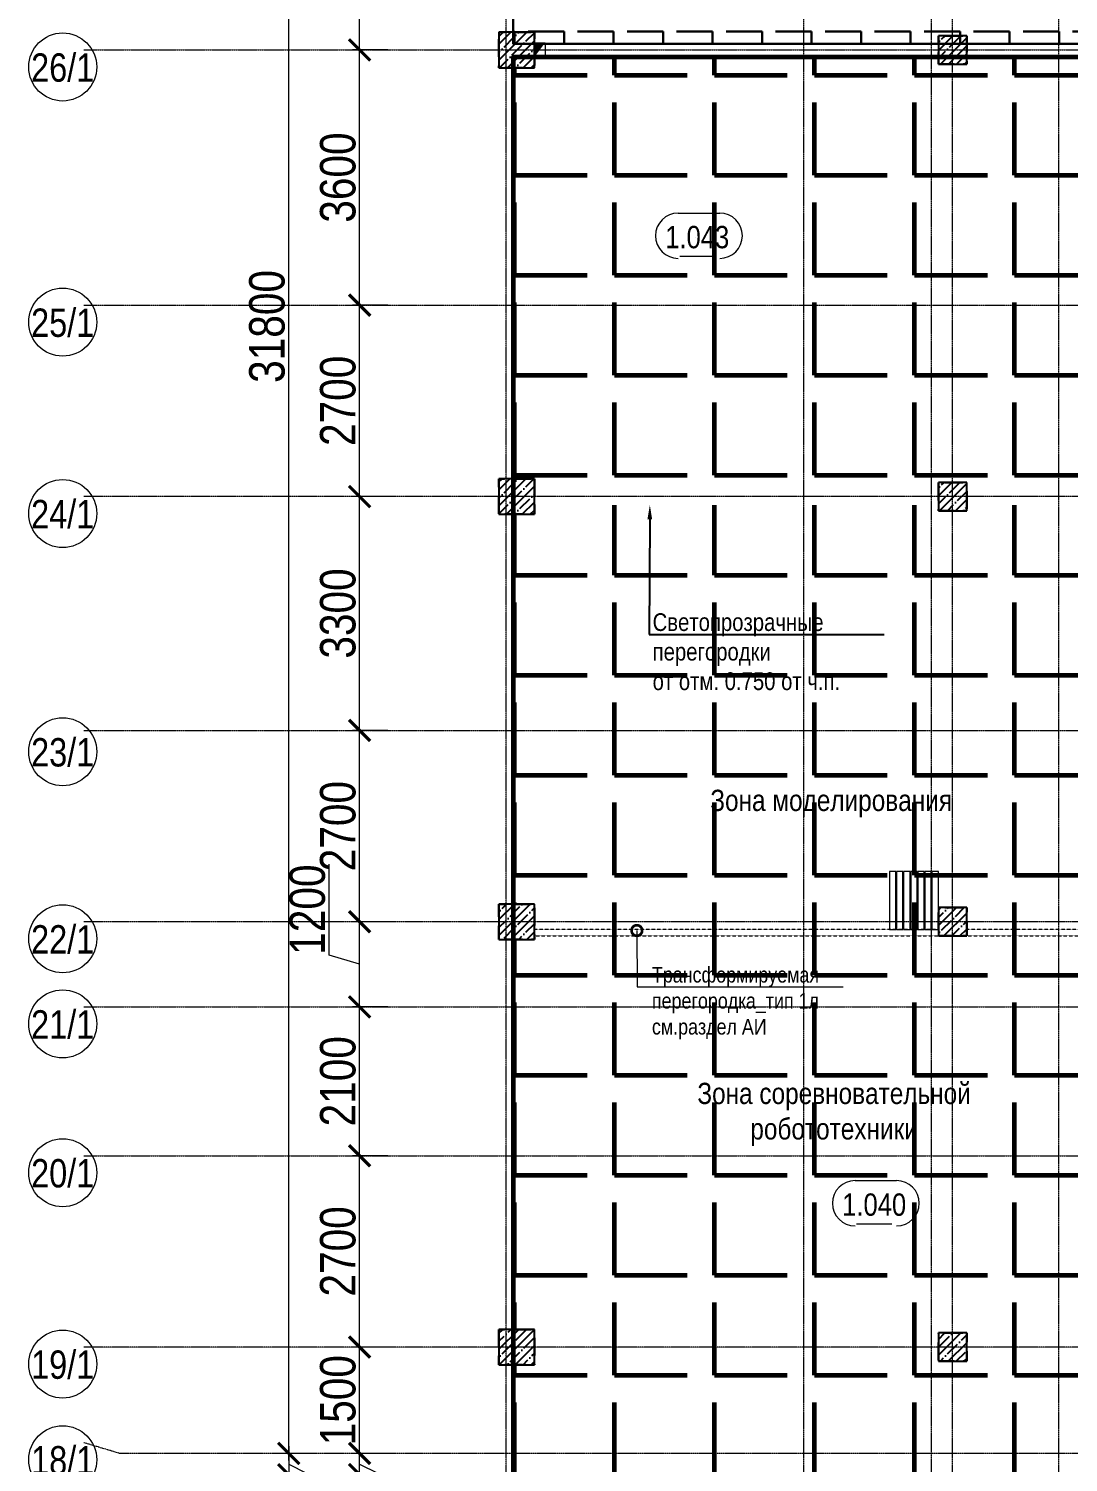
# Model space of a CAD drawing. Header units: millimetres. Extents: x -65509 to 912790, y 446 to 713294.
# Drawn here: x -6855 to 7814, y 59445 to 79672 of the extents above; entities that cross this region are included whole.
import ezdxf
from ezdxf import colors
from ezdxf.entities.mleader import LeaderData, LeaderLine
from ezdxf.enums import TextEntityAlignment as Align
from ezdxf.math import Vec2, Vec3

# ---------------------------------------------------------------- set-up
doc = ezdxf.new("R2010")
doc.units = ezdxf.units.MM
for name, pattern in [('ADSK_Невидимые', [5, 3, -2]), ('CENTER2', [28.575, 19.05, -3.175, 3.175, -3.175]), ('HIDDEN2', [4.7625, 3.175, -1.5875])]:
    doc.linetypes.add(name, pattern=pattern)
doc.layers.get('Defpoints').update_dxf_attribs({"color": 250})
for name, color, linetype, lineweight in [('! текст', 250, 'Continuous', 25), ('7.5) Плитка тип 6                    6 вып', 90, 'Continuous', 60), ('9.1) Линолеум 9  9.2 Инв', 3, 'Continuous', 60), ('АР_Area', 250, 'Continuous', 5), ('АР_Колонны', 250, 'Continuous', 30), ('АР_Окна', 250, 'Continuous', 5), ('АР_Стены ЖБ', 250, 'Continuous', 35), ('АР_Штриховка', 250, 'Continuous', 0), ('ОВ_Отопление', 250, 'Continuous', 5), ('РД_Оси_100', 250, 'Continuous', 0), ('РД_Оси_размер', 250, 'Continuous', 0), ('ТХ_Оборудование', 250, 'Continuous', 9)]:
    doc.layers.add(name, color=color, linetype=linetype, lineweight=lineweight)
doc.styles.add('style1', font='ARIALN.TTF')
doc.styles.add('ккк', font='isocpeur.ttf', dxfattribs={"width": 0.85, "oblique": 15})
doc.dimstyles.new('Dim100_ареал', dxfattribs={"dimscale": 100, "dimtxt": 2.5, "dimasz": 1, "dimexe": 1, "dimexo": 1, "dimgap": 0.5, "dimtad": 1, "dimzin": 12, "dimdsep": 46, "dimtxsty": 'style1', "dimblk": 'ARCHTICK', "dimcen": 1, "dimdle": 1, "dimclrd": 256, "dimclre": 256, "dimaunit": 1, "dimadec": 0, "dimazin": 3, "dimtfac": 1, "dimtmove": 1, "dimatfit": 3, "dimldrblk": 'OPEN30', "dimfxl": 4, "dimfxlon": 1, "dimtolj": 1, "dimtzin": 0, "dimlwd": 9, "dimlwe": 9, "dimarcsym": 0})
pattern_1 = [(45, (-120, -9128.87), (-112.2532, 112.2532), []), (45, (-7.75, -9128.87), (-112.2532, 112.2532), [198.4375, -39.6875, 0, -39.6875])]
pattern_2 = [(0, (0, 0), (0, 1410.97), [1026.16, -384.81]), (90, (0, 0), (-1410.97, 9e-14), [1026.16, -384.81])]

# ---------------------------------------------------------------- blocks, each defined once
blk = doc.blocks.new('otv_в_стене')
at = {"linetype": 'Continuous'}
blk.add_lwpolyline([(0, -1), (0, 0), (1, 0), (1, -1)], close=True, dxfattribs=at)
blk.add_solid([(0, -1), (0, 0), (0.5, -0.5), (1, 0)], dxfattribs=at)
blk = doc.blocks.new('_DotSmall')
at = {"color": 0, "linetype": 'ByBlock', "const_width": 0.5}
blk.add_lwpolyline([(-0.0625, 0, 1), (0.0625, 0, 1)], format="xyb", close=True, dxfattribs=at)
blk = doc.blocks.new('A-iden')
at = {"linetype": 'Continuous', "lineweight": 5}
blk.add_circle((0, -4), 3, dxfattribs=at)
at = {"color": 0, "linetype": 'Continuous', "lineweight": 20, "style": 'ккк', "width": 0.85}
blk.add_attdef('ID', text='', height=8, dxfattribs=at).set_placement((0.31, -3.85), align=Align.MIDDLE_CENTER)
blk = doc.blocks.new('_ArchTick')
at = {"color": 0, "linetype": 'ByBlock', "const_width": 0.15}
blk.add_lwpolyline([(-0.5, -0.5), (0.5, 0.5)], dxfattribs=at)
blk = doc.blocks.new('*D78')
at = {"layer": 'Defpoints', "color": 0, "transparency": 16777216}
for p in [(1193587, 191113), (1194587, 191113), (1194587, 190813)]:
    blk.add_point(p, dxfattribs=at)
at = {"layer": 'РД_Оси_размер', "lineweight": 9, "transparency": 16777216}
for p, q in [((1193587, 190713), (1193587, 191213)), ((1193987, 191113), (1193487, 191113)), ((1193587, 190963), (1194094, 190712)), ((1193987, 190813), (1193487, 190813)), ((1194094, 190712), (1194094, 189707))]:
    blk.add_line(p, q, dxfattribs=at)
at = {"layer": 'РД_Оси_размер', "lineweight": 9, "transparency": 16777216, "xscale": 300, "yscale": 300, "zscale": 300}
for p, rotation in [((1193587, 191113), 90), ((1193587, 190813), 270)]:
    blk.add_blockref('_ArchTick', p, dxfattribs=dict(at, rotation=rotation))
at = {"layer": 'РД_Оси_размер', "color": 0, "transparency": 16777216, "insert": (1193789, 190209), "char_height": 500, "attachment_point": 5, "rotation": 90, "style": 'style1'}
blk.add_mtext('\\A1;300', dxfattribs=at)
blk = doc.blocks.new('_Open30')
at = {"color": 0, "linetype": 'ByBlock', "lineweight": -2}
for p, q in [((-1, 0.268), (0, 0)), ((0, 0), (-1, -0.268)), ((0, 0), (-1, 0))]:
    blk.add_line(p, q, dxfattribs=at)
blk = doc.blocks.new('*D79')
at = {"layer": 'Defpoints', "color": 0, "transparency": 16777216}
for p in [(1193587, 192613), (1194587, 192613), (1194587, 191113)]:
    blk.add_point(p, dxfattribs=at)
at = {"layer": 'РД_Оси_размер', "lineweight": 9, "transparency": 16777216}
for p, q in [((1193987, 192613), (1193487, 192613)), ((1193587, 191013), (1193587, 192713)), ((1193987, 191113), (1193487, 191113))]:
    blk.add_line(p, q, dxfattribs=at)
at = {"layer": 'РД_Оси_размер', "lineweight": 9, "transparency": 16777216, "xscale": 300, "yscale": 300, "zscale": 300}
for p, rotation in [((1193587, 192613), 90), ((1193587, 191113), 270)]:
    blk.add_blockref('_ArchTick', p, dxfattribs=dict(at, rotation=rotation))
at = {"layer": 'РД_Оси_размер', "color": 0, "transparency": 16777216, "insert": (1193282, 191863), "char_height": 500, "attachment_point": 5, "rotation": 90, "style": 'style1'}
blk.add_mtext('\\A1;1500', dxfattribs=at)
blk = doc.blocks.new('*D80')
at = {"layer": 'Defpoints', "color": 0, "transparency": 16777216}
for p in [(1193587, 195313), (1194587, 195313), (1194587, 192613)]:
    blk.add_point(p, dxfattribs=at)
at = {"layer": 'РД_Оси_размер', "lineweight": 9, "transparency": 16777216}
for p, q in [((1193587, 192513), (1193587, 195413)), ((1193987, 195313), (1193487, 195313)), ((1193987, 192613), (1193487, 192613))]:
    blk.add_line(p, q, dxfattribs=at)
at = {"layer": 'РД_Оси_размер', "lineweight": 9, "transparency": 16777216, "xscale": 300, "yscale": 300, "zscale": 300}
for p, rotation in [((1193587, 195313), 90), ((1193587, 192613), 270)]:
    blk.add_blockref('_ArchTick', p, dxfattribs=dict(at, rotation=rotation))
at = {"layer": 'РД_Оси_размер', "color": 0, "transparency": 16777216, "insert": (1193282, 193963), "char_height": 500, "attachment_point": 5, "rotation": 90, "style": 'style1'}
blk.add_mtext('\\A1;2700', dxfattribs=at)
blk = doc.blocks.new('*D81')
at = {"layer": 'Defpoints', "color": 0, "transparency": 16777216}
for p in [(1193587, 197413), (1194587, 197413), (1194587, 195313)]:
    blk.add_point(p, dxfattribs=at)
at = {"layer": 'РД_Оси_размер', "lineweight": 9, "transparency": 16777216}
for p, q in [((1193987, 197413), (1193487, 197413)), ((1193587, 195213), (1193587, 197513)), ((1193987, 195313), (1193487, 195313))]:
    blk.add_line(p, q, dxfattribs=at)
at = {"layer": 'РД_Оси_размер', "lineweight": 9, "transparency": 16777216, "xscale": 300, "yscale": 300, "zscale": 300}
for p, rotation in [((1193587, 197413), 90), ((1193587, 195313), 270)]:
    blk.add_blockref('_ArchTick', p, dxfattribs=dict(at, rotation=rotation))
at = {"layer": 'РД_Оси_размер', "color": 0, "transparency": 16777216, "insert": (1193282, 196363), "char_height": 500, "attachment_point": 5, "rotation": 90, "style": 'style1'}
blk.add_mtext('\\A1;2100', dxfattribs=at)
blk = doc.blocks.new('*D82')
at = {"layer": 'Defpoints', "color": 0, "transparency": 16777216}
for p in [(1193587, 198613), (1194587, 198613), (1194587, 197413)]:
    blk.add_point(p, dxfattribs=at)
at = {"layer": 'РД_Оси_размер', "lineweight": 9, "transparency": 16777216}
for p, q in [((1193157, 198142), (1193157, 199427)), ((1193587, 197313), (1193587, 198713)), ((1193987, 198613), (1193487, 198613)), ((1193587, 198013), (1193157, 198142)), ((1193987, 197413), (1193487, 197413))]:
    blk.add_line(p, q, dxfattribs=at)
at = {"layer": 'РД_Оси_размер', "lineweight": 9, "transparency": 16777216, "xscale": 300, "yscale": 300, "zscale": 300}
for p, rotation in [((1193587, 198613), 90), ((1193587, 197413), 270)]:
    blk.add_blockref('_ArchTick', p, dxfattribs=dict(at, rotation=rotation))
at = {"layer": 'РД_Оси_размер', "color": 0, "transparency": 16777216, "insert": (1192852, 198785), "char_height": 500, "attachment_point": 5, "rotation": 90, "style": 'style1'}
blk.add_mtext('\\A1;1200', dxfattribs=at)
blk = doc.blocks.new('*D83')
at = {"layer": 'Defpoints', "color": 0, "transparency": 16777216}
for p in [(1193587, 201313), (1194587, 201313), (1194587, 198613)]:
    blk.add_point(p, dxfattribs=at)
at = {"layer": 'РД_Оси_размер', "lineweight": 9, "transparency": 16777216}
for p, q in [((1193987, 201313), (1193487, 201313)), ((1193587, 198513), (1193587, 201413)), ((1193987, 198613), (1193487, 198613))]:
    blk.add_line(p, q, dxfattribs=at)
at = {"layer": 'РД_Оси_размер', "lineweight": 9, "transparency": 16777216, "xscale": 300, "yscale": 300, "zscale": 300}
for p, rotation in [((1193587, 201313), 90), ((1193587, 198613), 270)]:
    blk.add_blockref('_ArchTick', p, dxfattribs=dict(at, rotation=rotation))
at = {"layer": 'РД_Оси_размер', "color": 0, "transparency": 16777216, "insert": (1193282, 199963), "char_height": 500, "attachment_point": 5, "rotation": 90, "style": 'style1'}
blk.add_mtext('\\A1;2700', dxfattribs=at)
blk = doc.blocks.new('*D84')
at = {"layer": 'Defpoints', "color": 0, "transparency": 16777216}
for p in [(1193587, 204613), (1194587, 204613), (1194587, 201313)]:
    blk.add_point(p, dxfattribs=at)
at = {"layer": 'РД_Оси_размер', "lineweight": 9, "transparency": 16777216}
for p, q in [((1193587, 201213), (1193587, 204713)), ((1193987, 204613), (1193487, 204613)), ((1193987, 201313), (1193487, 201313))]:
    blk.add_line(p, q, dxfattribs=at)
at = {"layer": 'РД_Оси_размер', "lineweight": 9, "transparency": 16777216, "xscale": 300, "yscale": 300, "zscale": 300}
for p, rotation in [((1193587, 204613), 90), ((1193587, 201313), 270)]:
    blk.add_blockref('_ArchTick', p, dxfattribs=dict(at, rotation=rotation))
at = {"layer": 'РД_Оси_размер', "color": 0, "transparency": 16777216, "insert": (1193282, 202963), "char_height": 500, "attachment_point": 5, "rotation": 90, "style": 'style1'}
blk.add_mtext('\\A1;3300', dxfattribs=at)
blk = doc.blocks.new('*D85')
at = {"layer": 'Defpoints', "color": 0, "transparency": 16777216}
for p in [(1193587, 207313), (1194587, 207313), (1194587, 204613)]:
    blk.add_point(p, dxfattribs=at)
at = {"layer": 'РД_Оси_размер', "lineweight": 9, "transparency": 16777216}
for p, q in [((1193587, 204513), (1193587, 207413)), ((1193987, 207313), (1193487, 207313)), ((1193987, 204613), (1193487, 204613))]:
    blk.add_line(p, q, dxfattribs=at)
at = {"layer": 'РД_Оси_размер', "lineweight": 9, "transparency": 16777216, "xscale": 300, "yscale": 300, "zscale": 300}
for p, rotation in [((1193587, 207313), 90), ((1193587, 204613), 270)]:
    blk.add_blockref('_ArchTick', p, dxfattribs=dict(at, rotation=rotation))
at = {"layer": 'РД_Оси_размер', "color": 0, "transparency": 16777216, "insert": (1193282, 205963), "char_height": 500, "attachment_point": 5, "rotation": 90, "style": 'style1'}
blk.add_mtext('\\A1;2700', dxfattribs=at)
blk = doc.blocks.new('*D86')
at = {"layer": 'Defpoints', "color": 0, "transparency": 16777216}
for p in [(1193587, 210913), (1194587, 210913), (1194587, 207313)]:
    blk.add_point(p, dxfattribs=at)
at = {"layer": 'РД_Оси_размер', "lineweight": 9, "transparency": 16777216}
for p, q in [((1193587, 207213), (1193587, 211013)), ((1193987, 210913), (1193487, 210913)), ((1193987, 207313), (1193487, 207313))]:
    blk.add_line(p, q, dxfattribs=at)
at = {"layer": 'РД_Оси_размер', "lineweight": 9, "transparency": 16777216, "xscale": 300, "yscale": 300, "zscale": 300}
for p, rotation in [((1193587, 210913), 90), ((1193587, 207313), 270)]:
    blk.add_blockref('_ArchTick', p, dxfattribs=dict(at, rotation=rotation))
at = {"layer": 'РД_Оси_размер', "color": 0, "transparency": 16777216, "insert": (1193282, 209113), "char_height": 500, "attachment_point": 5, "rotation": 90, "style": 'style1'}
blk.add_mtext('\\A1;3600', dxfattribs=at)
blk = doc.blocks.new('*D87')
at = {"layer": 'Defpoints', "color": 0, "transparency": 16777216}
for p in [(1193587, 213313), (1194587, 213313), (1194587, 210913)]:
    blk.add_point(p, dxfattribs=at)
at = {"layer": 'РД_Оси_размер', "lineweight": 9, "transparency": 16777216}
for p, q in [((1193587, 210813), (1193587, 213413)), ((1193987, 213313), (1193487, 213313)), ((1193987, 210913), (1193487, 210913))]:
    blk.add_line(p, q, dxfattribs=at)
at = {"layer": 'РД_Оси_размер', "lineweight": 9, "transparency": 16777216, "xscale": 300, "yscale": 300, "zscale": 300}
for p, rotation in [((1193587, 213313), 90), ((1193587, 210913), 270)]:
    blk.add_blockref('_ArchTick', p, dxfattribs=dict(at, rotation=rotation))
at = {"layer": 'РД_Оси_размер', "color": 0, "transparency": 16777216, "insert": (1193282, 212113), "char_height": 500, "attachment_point": 5, "rotation": 90, "style": 'style1'}
blk.add_mtext('\\A1;2400', dxfattribs=at)
blk = doc.blocks.new('*D94')
at = {"layer": 'Defpoints', "color": 0, "transparency": 16777216}
for p in [(1192587, 222913), (1194587, 222913), (1194587, 191113)]:
    blk.add_point(p, dxfattribs=at)
at = {"layer": 'РД_Оси_размер', "lineweight": 9, "transparency": 16777216}
for p, q in [((1192987, 222913), (1192487, 222913)), ((1192587, 191013), (1192587, 223013)), ((1192987, 191113), (1192487, 191113))]:
    blk.add_line(p, q, dxfattribs=at)
at = {"layer": 'РД_Оси_размер', "lineweight": 9, "transparency": 16777216, "xscale": 300, "yscale": 300, "zscale": 300}
for p, rotation in [((1192587, 222913), 90), ((1192587, 191113), 270)]:
    blk.add_blockref('_ArchTick', p, dxfattribs=dict(at, rotation=rotation))
at = {"layer": 'РД_Оси_размер', "color": 0, "transparency": 16777216, "insert": (1192282, 207013), "char_height": 500, "attachment_point": 5, "rotation": 90, "style": 'style1'}
blk.add_mtext('\\A1;31800', dxfattribs=at)
blk = doc.blocks.new('*D95')
at = {"layer": 'Defpoints', "color": 0, "transparency": 16777216}
for p in [(1194587, 191113), (1192587, 190813), (1194587, 190813)]:
    blk.add_point(p, dxfattribs=at)
at = {"layer": 'РД_Оси_размер', "lineweight": 9, "transparency": 16777216}
for p, q in [((1192587, 191213), (1192587, 190713)), ((1192987, 191113), (1192487, 191113)), ((1192587, 190963), (1193087, 190705)), ((1192987, 190813), (1192487, 190813)), ((1193087, 190705), (1193087, 189701))]:
    blk.add_line(p, q, dxfattribs=at)
at = {"layer": 'РД_Оси_размер', "lineweight": 9, "transparency": 16777216, "xscale": 300, "yscale": 300, "zscale": 300}
for p, rotation in [((1192587, 191113), 90), ((1192587, 190813), 270)]:
    blk.add_blockref('_ArchTick', p, dxfattribs=dict(at, rotation=rotation))
at = {"layer": 'РД_Оси_размер', "color": 0, "transparency": 16777216, "insert": (1192782, 190203), "char_height": 500, "attachment_point": 5, "rotation": 90, "style": 'style1'}
blk.add_mtext('\\A1;300', dxfattribs=at)
blk = doc.blocks.new('MOK-МаркаПом_овал_ареал')
for p, q in [((-2.99, 3.76), (3.52, 3.76)), ((-2.75, -3), (2.75, -3))]:
    blk.add_line(p, q)
for centre, radius, start, end in [((-2.99, 0.21), 3.55, 90, 270), ((3.52, 0.21), 3.55, 270, 90), ((-7.41, 0), 7.16, 0, 0.001)]:
    blk.add_arc(centre, radius, start, end)
at = {"color": 0, "style": 'style1'}
blk.add_attdef('АР-ПОМЕЩЕНИЕ:НОМЕР', text='', height=3, dxfattribs=at).set_placement((0.26, 0), align=Align.MIDDLE)
blk = doc.blocks.new('оси_рен')
at = {"layer": 'РД_Оси_100', "color": 251, "linetype": 'CENTER2', "true_color": 0x636466}
for p, q in [((1195652.916, 135558.25), (1195652.916, 223268.25)), ((1199852.916, 135558.25), (1199852.916, 223268.25)), ((1189697.958, 210913.25), (1241712.916, 210913.25)), ((1189697.958, 207313.25), (1241712.916, 207313.25)), ((1241712.916, 204613.25), (1189697.958, 204613.25)), ((1189697.958, 201313.25), (1241712.916, 201313.25)), ((1241712.916, 198613.25), (1189697.958, 198613.25)), ((1189697.958, 197413.25), (1241712.916, 197413.25)), ((1189697.958, 195313.25), (1241712.916, 195313.25))]:
    blk.add_line(p, q, dxfattribs=at)
for points in [[(1201652.916, 223268.25), (1201652.916, 135558.25)], [(1201952.916, 135558.25), (1201952.916, 223268.25)], [(1203452.916, 135558.25), (1203452.916, 223268.25)], [(1241712.916, 192613.25), (1189697.958, 192613.25)], [(1241712.916, 191113.25), (1190197.958, 191113.25), (1189697.958, 191263.25)]]:
    blk.add_lwpolyline(points, dxfattribs=at)
at = {"layer": 'РД_Оси_100', "color": 251, "true_color": 0x636466}
ref = blk.add_blockref('A-iden', (1189397.958, 211313.25), dxfattribs=dict(at, xscale=160, yscale=160))
ref.add_attrib('ID', '26/1', dxfattribs={"layer": '0', "linetype": 'Continuous', "height": 400, "style": 'style1'}).set_placement((1189397.958, 210673.25), align=Align.MIDDLE)
ref = blk.add_blockref('A-iden', (1189397.958, 207713.25), dxfattribs=dict(at, xscale=160, yscale=160))
ref.add_attrib('ID', '25/1', dxfattribs={"layer": '0', "linetype": 'Continuous', "height": 400, "style": 'style1'}).set_placement((1189397.958, 207073.25), align=Align.MIDDLE)
ref = blk.add_blockref('A-iden', (1189397.958, 205013.25), dxfattribs=dict(at, xscale=160, yscale=160))
ref.add_attrib('ID', '24/1', dxfattribs={"layer": '0', "linetype": 'Continuous', "height": 400, "style": 'style1'}).set_placement((1189397.958, 204373.25), align=Align.MIDDLE)
ref = blk.add_blockref('A-iden', (1189397.958, 201652.398), dxfattribs=dict(at, xscale=160, yscale=160))
ref.add_attrib('ID', '23/1', dxfattribs={"layer": '0', "linetype": 'Continuous', "height": 400, "style": 'style1'}).set_placement((1189397.958, 201012.398), align=Align.MIDDLE)
ref = blk.add_blockref('A-iden', (1189397.958, 199013.25), dxfattribs=dict(at, xscale=160, yscale=160))
ref.add_attrib('ID', '22/1', dxfattribs={"layer": '0', "linetype": 'Continuous', "height": 400, "style": 'style1'}).set_placement((1189397.958, 198373.25), align=Align.MIDDLE)
ref = blk.add_blockref('A-iden', (1189397.958, 197813.25), dxfattribs=dict(at, xscale=160, yscale=160))
ref.add_attrib('ID', '21/1', dxfattribs={"layer": '0', "linetype": 'Continuous', "height": 400, "style": 'style1'}).set_placement((1189397.958, 197173.25), align=Align.MIDDLE)
ref = blk.add_blockref('A-iden', (1189397.958, 195713.25), dxfattribs=dict(at, xscale=160, yscale=160))
ref.add_attrib('ID', '20/1', dxfattribs={"layer": '0', "linetype": 'Continuous', "height": 400, "style": 'style1'}).set_placement((1189397.958, 195073.25), align=Align.MIDDLE)
ref = blk.add_blockref('A-iden', (1189397.958, 193013.25), dxfattribs=dict(at, xscale=160, yscale=160))
ref.add_attrib('ID', '19/1', dxfattribs={"layer": '0', "linetype": 'Continuous', "height": 400, "style": 'style1'}).set_placement((1189397.958, 192373.25), align=Align.MIDDLE)
ref = blk.add_blockref('A-iden', (1189397.958, 191663.25), dxfattribs=dict(at, xscale=160, yscale=160))
ref.add_attrib('ID', '18/1', dxfattribs={"layer": '0', "linetype": 'Continuous', "height": 400, "style": 'style1'}).set_placement((1189397.958, 191023.25), align=Align.MIDDLE)
at = {"layer": 'РД_Оси_размер', "color": 251, "true_color": 0x636466}
for base, p1, p2, picture, middle in [((1192587.313, 222913.25), (1194587.313, 191113.25), (1194587.313, 222913.25), '*D94', (1192282.026, 207013.25)), ((1193587.313, 213313.25), (1194587.313, 210913.25), (1194587.313, 213313.25), '*D87', (1193282.026, 212113.25)), ((1193587.313, 210913.25), (1194587.313, 207313.25), (1194587.313, 210913.25), '*D86', (1193282.026, 209113.25)), ((1193587.313, 207313.25), (1194587.313, 204613.25), (1194587.313, 207313.25), '*D85', (1193282.026, 205963.25)), ((1193587.313, 204613.25), (1194587.313, 201313.25), (1194587.313, 204613.25), '*D84', (1193282.026, 202963.25)), ((1193587.313, 201313.25), (1194587.313, 198613.25), (1194587.313, 201313.25), '*D83', (1193282.026, 199963.25)), ((1193587.313, 198613.25), (1194587.313, 197413.25), (1194587.313, 198613.25), '*D82', (1192851.74, 198192.336)), ((1193587.313, 197413.25), (1194587.313, 195313.25), (1194587.313, 197413.25), '*D81', (1193282.026, 196363.25)), ((1193587.313, 195313.25), (1194587.313, 192613.25), (1194587.313, 195313.25), '*D80', (1193282.026, 193963.25)), ((1193587.313, 192613.25), (1194587.313, 191113.25), (1194587.313, 192613.25), '*D79', (1193282.026, 191863.25))]:
    dim = blk.add_linear_dim(base=base, p1=p1, p2=p2, angle=90, dimstyle='Dim100_ареал', override={"dimtxt": 5, "dimasz": 3}, dxfattribs=at)
    dim.commit()
    dim.dimension.update_dxf_attribs({"geometry": picture, "text_midpoint": middle})
for base, p1, p2, picture, middle in [((1192587.313, 190813.25), (1194587.313, 191113.25), (1194587.313, 190813.25), '*D95', (1193087.313, 190655.306)), ((1193587.313, 191113.25), (1194587.313, 190813.25), (1194587.313, 191113.25), '*D78', (1194093.955, 190661.744))]:
    dim = blk.add_linear_dim(base=base, p1=p1, p2=p2, angle=90, dimstyle='Dim100_ареал', override={"dimtxt": 5, "dimasz": 3}, dxfattribs=at)
    dim.commit()
    dim.dimension.update_dxf_attribs({"geometry": picture, "text_midpoint": middle, "dimtype": 160})

msp = doc.modelspace()

# ---------------------------------------------------------------- hatches: boundary and pattern name
at = {"layer": '7.5) Плитка тип 6                    6 вып', "lineweight": 30}
h = msp.add_hatch(dxfattribs=at)
h.set_pattern_fill('ANGLE', color=256, scale=100, angle=180)
h.set_pattern_definition([(180, (0, 0), (-9e-14, -698.5), [508, -190.5]), (270, (0, 0), (698.5, -1e-13), [508, -190.5])])
h.paths.add_polyline_path([(27480, 81671.13), (12730, 81671.13), (1218.836, 81671.13), (1218.836, 81371.13), (-20, 81371.13), (-20, 79458.543), (12730, 79458.543), (12730, 79571.13), (13500, 79571.13), (13500, 76821.13), (16680, 76821.13), (16680, 77021.13), (17980, 77021.13), (17980, 78271.13), (24280, 78271.13), (24280, 77021.13), (27150.553, 77021.13), (27150.553, 78271.186), (27480, 78271.186)])
at = {"layer": '9.1) Линолеум 9  9.2 Инв'}
h = msp.add_hatch(dxfattribs=at)
h.set_pattern_fill('ANGLE', color=256, scale=202)
h.set_pattern_definition(pattern_2)
h.paths.add_polyline_path([(9480, 76135.524), (9978.731, 76135.524), (9978.731, 79271.13), (6380, 79271.13), (6380, 79171.13), (5980, 79171.13), (5980, 79271.13), (430, 79271.13), (430, 79271.13), (280, 79271.13), (280, 79121.13), (-20, 79121.13), (-20, 73321.13), (280, 73321.13), (280, 73071.13), (5980, 73071.13), (5980, 73271.13), (6380, 73271.13), (6380, 73071.13), (9480, 73071.13), (9480, 73871.13), (9480, 74971.13)])
h = msp.add_hatch(dxfattribs=at)
h.set_pattern_fill('ANGLE', color=256, scale=202)
h.set_pattern_definition(pattern_2)
h.paths.add_polyline_path([(12380, 72871.13), (12280, 72871.13), (12280, 72951.13), (11530, 72951.13), (10430, 72951.13), (9480, 72951.13), (6380, 72951.13), (6380, 72871.13), (5980, 72871.13), (5980, 72951.13), (280, 72951.13), (280, 72821.13), (-20, 72821.13), (-20, 67321.13), (280, 67321.13), (280, 66821.13), (-20, 66821.13), (-20, 61321.13), (280, 61321.13), (280, 60821.13), (-20, 60821.13), (-20, 55166.13), (12380, 55166.13), (12380, 60871.13), (12280, 60871.13), (12280, 61271.13), (12380, 61271.13), (12380, 66871.13), (12280, 66871.13), (12280, 67271.13), (12380, 67271.13)])
at = {"layer": 'АР_Штриховка', "linetype": 'Continuous', "lineweight": 25}
h = msp.add_hatch(dxfattribs=at)
h.set_pattern_fill('ANSI35', color=256, scale=25, style=0)
h.set_pattern_definition(pattern_1)
h.paths.add_polyline_path([(-220, 79121.13), (280, 79121.13), (280, 79621.13), (-220, 79621.13)], flags=0)
h = msp.add_hatch(dxfattribs=at)
h.set_pattern_fill('ANSI35', color=256, scale=25, style=0)
h.set_pattern_definition(pattern_1)
h.paths.add_polyline_path([(5980, 79171.13), (6380, 79171.13), (6380, 79571.13), (5980, 79571.13)], flags=0)
h = msp.add_hatch(dxfattribs=at)
h.set_pattern_fill('ANSI35', color=256, scale=25, style=0)
h.set_pattern_definition(pattern_1)
h.paths.add_polyline_path([(5980, 79171.13), (6380, 79171.13), (6380, 79571.13), (5980, 79571.13)], flags=0)
h = msp.add_hatch(dxfattribs=at)
h.set_pattern_fill('ANSI35', color=256, scale=25, style=0)
h.set_pattern_definition(pattern_1)
h.paths.add_polyline_path([(-220, 72821.13), (280, 72821.13), (280, 73321.13), (-220, 73321.13)], flags=0)
h = msp.add_hatch(dxfattribs=at)
h.set_pattern_fill('ANSI35', color=256, scale=25, style=0)
h.set_pattern_definition(pattern_1)
h.paths.add_polyline_path([(5980, 72871.13), (6380, 72871.13), (6380, 73271.13), (5980, 73271.13)], flags=0)
h = msp.add_hatch(dxfattribs=at)
h.set_pattern_fill('ANSI35', color=256, scale=25, style=0)
h.set_pattern_definition(pattern_1)
h.paths.add_polyline_path([(-220, 66821.13), (280, 66821.13), (280, 67321.13), (-220, 67321.13)], flags=0)
h = msp.add_hatch(dxfattribs=at)
h.set_pattern_fill('ANSI35', color=256, scale=25, style=0)
h.set_pattern_definition(pattern_1)
h.paths.add_polyline_path([(5980, 66871.13), (6380, 66871.13), (6380, 67271.13), (5980, 67271.13)], flags=0)
h = msp.add_hatch(dxfattribs=at)
h.set_pattern_fill('ANSI35', color=256, scale=25, style=0)
h.set_pattern_definition(pattern_1)
h.paths.add_polyline_path([(-220, 60821.13), (280, 60821.13), (280, 61321.13), (-220, 61321.13)], flags=0)
h = msp.add_hatch(dxfattribs=at)
h.set_pattern_fill('ANSI35', color=256, scale=25, style=0)
h.set_pattern_definition(pattern_1)
h.paths.add_polyline_path([(5980, 60871.13), (6380, 60871.13), (6380, 61271.13), (5980, 61271.13)], flags=0)

# ---------------------------------------------------------------- linework, layer by layer
at = {"layer": '7.5) Плитка тип 6                    6 вып', "lineweight": 30}
msp.add_lwpolyline([(12730, 81671.13), (-20, 81671.13), (-20, 79458.543), (12730, 79458.543), (12730, 79571.13)], dxfattribs=at)
at = {"layer": '9.1) Линолеум 9  9.2 Инв'}
msp.add_lwpolyline([(12380, 79271.13), (-20, 79271.13), (-20, 55166.13), (12380, 55166.13)], close=True, dxfattribs=at)
at = {"layer": 'АР_Колонны', "linetype": 'HIDDEN2', "lineweight": 25}
for p, q in [((-220, 79621.13), (280, 79621.13)), ((-220, 79121.13), (-220, 79621.13)), ((280, 79621.13), (280, 79121.13)), ((5980, 79571.13), (6380, 79571.13)), ((5980, 79171.13), (5980, 79571.13)), ((5980, 79571.13), (6380, 79571.13)), ((5980, 79171.13), (5980, 79571.13)), ((6380, 79571.13), (6380, 79171.13)), ((6380, 79571.13), (6380, 79171.13)), ((280, 79121.13), (-220, 79121.13)), ((6380, 79171.13), (5980, 79171.13)), ((6380, 79171.13), (5980, 79171.13)), ((-220, 73321.13), (280, 73321.13)), ((-220, 72821.13), (-220, 73321.13)), ((280, 73321.13), (280, 72821.13)), ((5980, 73271.13), (6380, 73271.13)), ((5980, 72871.13), (5980, 73271.13)), ((6380, 73271.13), (6380, 72871.13)), ((280, 72821.13), (-220, 72821.13)), ((6380, 72871.13), (5980, 72871.13)), ((-220, 67321.13), (280, 67321.13)), ((-220, 66821.13), (-220, 67321.13)), ((280, 67321.13), (280, 66821.13)), ((5980, 67271.13), (6380, 67271.13)), ((5980, 66871.13), (5980, 67271.13)), ((6380, 67271.13), (6380, 66871.13)), ((280, 66821.13), (-220, 66821.13)), ((6380, 66871.13), (5980, 66871.13)), ((-220, 61321.13), (280, 61321.13)), ((-220, 60821.13), (-220, 61321.13)), ((280, 61321.13), (280, 60821.13)), ((5980, 61271.13), (6380, 61271.13)), ((5980, 60871.13), (5980, 61271.13)), ((6380, 61271.13), (6380, 60871.13)), ((280, 60821.13), (-220, 60821.13)), ((6380, 60871.13), (5980, 60871.13))]:
    msp.add_line(p, q, dxfattribs=at)
at = {"layer": 'АР_Колонны', "linetype": 'Continuous', "lineweight": 25}
for p, q in [((280, 79621.13), (-220, 79621.13)), ((-220, 79621.13), (-220, 79121.13)), ((280, 79121.13), (280, 79621.13)), ((6380, 79571.13), (5980, 79571.13)), ((5980, 79571.13), (5980, 79171.13)), ((6380, 79571.13), (5980, 79571.13)), ((5980, 79571.13), (5980, 79171.13)), ((6380, 79171.13), (6380, 79571.13)), ((6380, 79171.13), (6380, 79571.13)), ((-220, 79121.13), (280, 79121.13)), ((5980, 79171.13), (6380, 79171.13)), ((5980, 79171.13), (6380, 79171.13)), ((280, 73321.13), (-220, 73321.13)), ((-220, 73321.13), (-220, 72821.13)), ((280, 72821.13), (280, 73321.13)), ((6380, 73271.13), (5980, 73271.13)), ((5980, 73271.13), (5980, 72871.13)), ((6380, 72871.13), (6380, 73271.13)), ((-220, 72821.13), (280, 72821.13)), ((5980, 72871.13), (6380, 72871.13)), ((280, 67321.13), (-220, 67321.13)), ((-220, 67321.13), (-220, 66821.13)), ((280, 66821.13), (280, 67321.13)), ((6380, 67271.13), (5980, 67271.13)), ((5980, 67271.13), (5980, 66871.13)), ((6380, 66871.13), (6380, 67271.13)), ((-220, 66821.13), (280, 66821.13)), ((5980, 66871.13), (6380, 66871.13)), ((280, 61321.13), (-220, 61321.13)), ((-220, 61321.13), (-220, 60821.13)), ((280, 60821.13), (280, 61321.13)), ((6380, 61271.13), (5980, 61271.13)), ((5980, 61271.13), (5980, 60871.13)), ((6380, 60871.13), (6380, 61271.13)), ((-220, 60821.13), (280, 60821.13)), ((5980, 60871.13), (6380, 60871.13))]:
    msp.add_line(p, q, dxfattribs=at)
at = {"layer": 'АР_Стены ЖБ', "linetype": 'Continuous', "lineweight": 25}
for p, q in [((280, 79621.13), (-220, 79621.13)), ((-220, 79621.13), (-220, 79121.13)), ((280, 79121.13), (280, 79621.13)), ((6380, 79571.13), (5980, 79571.13)), ((5980, 79571.13), (5980, 79171.13)), ((6380, 79571.13), (5980, 79571.13)), ((5980, 79571.13), (5980, 79171.13)), ((6380, 79171.13), (6380, 79571.13)), ((6380, 79171.13), (6380, 79571.13)), ((-220, 79121.13), (280, 79121.13)), ((5980, 79171.13), (6380, 79171.13)), ((5980, 79171.13), (6380, 79171.13)), ((280, 73321.13), (-220, 73321.13)), ((-220, 73321.13), (-220, 72821.13)), ((280, 72821.13), (280, 73321.13)), ((6380, 73271.13), (5980, 73271.13)), ((5980, 73271.13), (5980, 72871.13)), ((6380, 72871.13), (6380, 73271.13)), ((-220, 72821.13), (280, 72821.13)), ((5980, 72871.13), (6380, 72871.13)), ((280, 67321.13), (-220, 67321.13)), ((-220, 67321.13), (-220, 66821.13)), ((280, 66821.13), (280, 67321.13)), ((6380, 67271.13), (5980, 67271.13)), ((5980, 67271.13), (5980, 66871.13)), ((6380, 66871.13), (6380, 67271.13)), ((-220, 66821.13), (280, 66821.13)), ((5980, 66871.13), (6380, 66871.13)), ((280, 61321.13), (-220, 61321.13)), ((-220, 61321.13), (-220, 60821.13)), ((280, 60821.13), (280, 61321.13)), ((6380, 61271.13), (5980, 61271.13)), ((5980, 61271.13), (5980, 60871.13)), ((6380, 60871.13), (6380, 61271.13)), ((-220, 60821.13), (280, 60821.13)), ((5980, 60871.13), (6380, 60871.13))]:
    msp.add_line(p, q, dxfattribs=at)
at = {"layer": 'ТХ_Оборудование', "color": 18, "true_color": 0x000000, "elevation": 200000}
for points in [[(5290, 67781.967), (5290, 66961.13), (5380, 66961.13), (5380, 67781.967)], [(5390, 67781.967), (5390, 66961.13), (5480, 66961.13), (5480, 67781.967)], [(5490, 67781.967), (5490, 66961.13), (5580, 66961.13), (5580, 67781.967)], [(5590, 67781.967), (5590, 66961.13), (5680, 66961.13), (5680, 67781.967)], [(5690, 67781.967), (5690, 66961.13), (5780, 66961.13), (5780, 67781.967)], [(5790, 67781.967), (5790, 66961.13), (5880, 66961.13), (5880, 67781.967)], [(5890, 67781.967), (5890, 66961.13), (5980, 66961.13), (5980, 67781.967)]]:
    msp.add_lwpolyline(points, close=True, dxfattribs=at)
at = {"layer": 'ТХ_Оборудование', "color": 18, "linetype": 'ADSK_Невидимые', "true_color": 0x000000, "elevation": 200000}
for points in [[(280, 66871.13), (5980, 66871.13), (5980, 66961.13), (280, 66961.13)], [(6380, 66871.13), (12280, 66871.13), (12280, 66961.13), (6380, 66961.13)]]:
    msp.add_lwpolyline(points, close=True, dxfattribs=at)

# ---------------------------------------------------------------- block references
msp.add_blockref('оси_рен', (-1195772.915, -131542.119))
at = {"layer": 'АР_Area', "color": 18, "linetype": 'Continuous', "lineweight": 5, "true_color": 0x000000}
ref = msp.add_blockref('MOK-МаркаПом_овал_ареал', (2578.041, 76731.307), dxfattribs=dict(at, xscale=90, yscale=90, zscale=100))
ref.add_attrib('АР-ПОМЕЩЕНИЕ:НОМЕР', '1.043', dxfattribs={"layer": '0', "color": 0, "height": 315, "style": 'style1'}).set_placement((2578.041, 76731.307), align=Align.MIDDLE)
ref = msp.add_blockref('MOK-МаркаПом_овал_ареал', (5074.241, 63080.932), dxfattribs=dict(at, xscale=90, yscale=90, zscale=100))
ref.add_attrib('АР-ПОМЕЩЕНИЕ:НОМЕР', '1.040', dxfattribs={"layer": '0', "color": 0, "height": 315, "style": 'style1'}).set_placement((5074.241, 63080.932), align=Align.MIDDLE)
at = {"layer": 'ОВ_Отопление', "color": 18, "true_color": 0x000000, "xscale": 150, "yscale": 200}
msp.add_blockref('otv_в_стене', (280, 79471.13), dxfattribs=at)

# ---------------------------------------------------------------- texts
at = {"layer": '! текст', "color": 18, "true_color": 0x000000, "char_height": 300, "width": 4867.98941, "attachment_point": 5, "style": 'style1'}
for s, insert in [('Зона моделирования', (4467.437, 68738.878)), ('Зона соревновательной робототехники', (4508.803, 64354.559))]:
    msp.add_mtext(s, dxfattribs=dict(at, insert=insert))

# ---------------------------------------------------------------- leaders
at = {"layer": 'АР_Окна', "color": 18, "lineweight": 5, "true_color": 0x000000}
ml = msp.add_multileader_mtext('Standard', dxfattribs=at)
ml.set_content('Светопрозрачные \\Pперегородки\\Pот отм. 0.750 от ч.п.', color=(0, 0, 0), style='style1')
ml.set_leader_properties(color=256)
ml.build(insert=Vec2(0, 0))
ml.multileader.update_dxf_attribs({"has_dogleg": 0, "text_left_attachment_type": 6, "text_right_attachment_type": 6, "arrow_head_size": 200, "scale": 100})
ctx = ml.context
ctx.base_point, ctx.scale, ctx.char_height, ctx.arrow_head_size, ctx.landing_gap_size, ctx.plane_origin, ctx.plane_x_axis, ctx.plane_y_axis = Vec3(1898.487, 71124.04), 100, 250, 200, 50, Vec3(6595.225, 73404.558), Vec3(1, 0.00000001), Vec3(-0.00000001, 1)
ctx.left_attachment, ctx.right_attachment = 6, 6
notes = []
notes.append((ctx, [(1, (1, 1, 0), (1098.487, 71124.04), (1, 0.00000001), 800, [(0, [(1909.552, 72951.13)], 0, [])])]))
ctx.mtext.insert, ctx.mtext.text_direction, ctx.mtext.rotation, ctx.mtext.flow_direction = Vec3(1948.487, 71424.04), Vec3(1, 0.00000001), 0.00000001, 5
at = {"layer": 'ТХ_Оборудование', "color": 18, "true_color": 0x000000}
ml = msp.add_multileader_mtext('Standard', dxfattribs=at)
ml.set_content('\\pxsm1;Трансформируемая перегородка_тип 1л см.раздел АИ ', color=(0, 0, 0), style='style1')
ml.set_leader_properties(color=256, linetype='ByLayer', lineweight=9)
ml.set_arrow_properties(name='DOTSMALL')
ml.build(insert=Vec2(0, 0))
ml.multileader.update_dxf_attribs({"text_left_attachment_type": 6, "text_right_attachment_type": 6, "text_bottom_attachment_type": 10, "dogleg_length": 25, "arrow_head_size": 300})
ctx = ml.context
ctx.base_point, ctx.char_height, ctx.arrow_head_size, ctx.landing_gap_size, ctx.plane_origin = Vec3(1888.875, 66152.739), 220, 300, 50, Vec3(-7202.463, 69615.443)
ctx.left_attachment, ctx.right_attachment, ctx.top_attachment = 6, 6, 10
notes.append((ctx, [(0, (1, 1, 0), (1730.864, 66152.739), (1, 0), 158.01, [(1, [(1725.812, 66947.961)], 0, [])])]))
ctx.mtext.insert, ctx.mtext.width, ctx.mtext.defined_height, ctx.mtext.line_spacing_factor, ctx.mtext.flow_direction = Vec3(1938.875, 66433.816), 2672.40951, 2067.07, 0.3, 5
for ctx, leaders in notes:
    for number, flags, end, landing, length, lines in leaders:
        leader = LeaderData()
        leader.index, (leader.has_last_leader_line, leader.has_dogleg_vector, leader.attachment_direction) = number, flags
        leader.last_leader_point, leader.dogleg_vector, leader.dogleg_length = Vec3(end), Vec3(landing), length
        for number, points, colour, breaks in lines:
            line = LeaderLine()
            line.index, line.vertices, line.color, line.breaks = number, Vec3.list(points), colors.encode_raw_color(colour), breaks
            leader.lines.append(line)
        ctx.leaders.append(leader)

doc.saveas('drawing.dxf')
